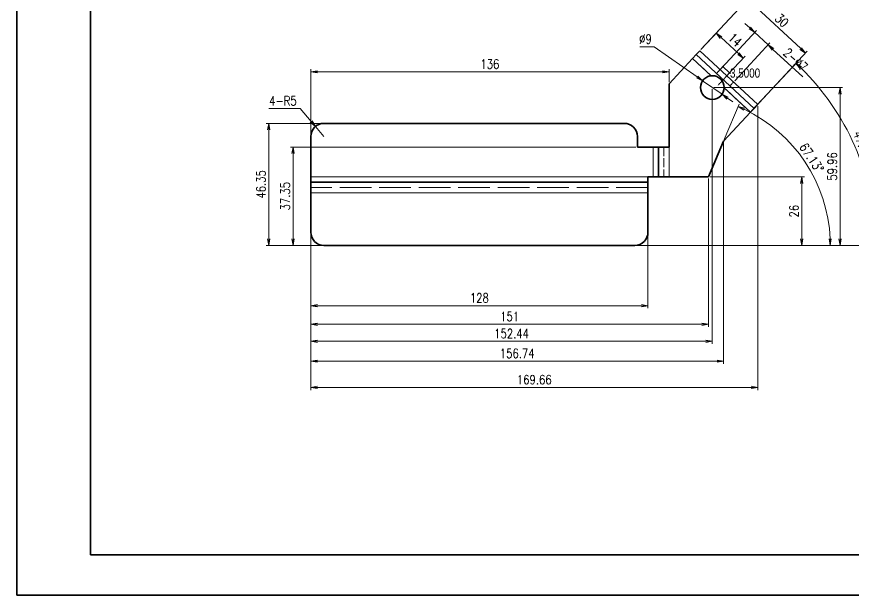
# Model space of a CAD drawing. Extents: x 101112 to 102986, y -48524 to -47445.
# Drawn here: x 102397.8 to 102715.4, y -48370.8 to -48151 of the extents above; entities that cross this region are included whole.
import ezdxf

# ---------------------------------------------------------------- set-up
doc = ezdxf.new("R2010")
doc.units = 0
doc.header["$MEASUREMENT"] = 0
doc.linetypes.add('DASHDOT', pattern=[18.5, 12, -3, 0.5, -3])
doc.linetypes.add('DASHED', pattern=[15, 12, -3])
doc.styles.add('DIM', font='romans.shx', dxfattribs={"width": 0.8, "bigfont": 'bigfont.shx'})
doc.styles.get("Standard").update_dxf_attribs({"font": 'FSGB2312.ttf', "width": 0.8, "height": 3.5})
doc.dimstyles.new('DEH 1-1', dxfattribs={"dimtxt": 3.5, "dimasz": 2.5, "dimexe": 1, "dimexo": 0.625, "dimgap": 1.2, "dimtad": 3, "dimdsep": 46, "dimtxsty": 'DIM', "dimblk": 'OPEN', "dimcen": 0, "dimclrd": 8, "dimclre": 8, "dimclrt": 2, "dimazin": 2, "dimtfac": 0.5, "dimtmove": 0, "dimatfit": 3, "dimldrblk": 'OPEN', "dimfxl": 0, "dimtolj": 2, "dimlwd": 13, "dimlwe": 13, "dimarcsym": 0})
doc.dimstyles.new('DEH 1-1$0', dxfattribs={"dimtxt": 3.5, "dimasz": 2.5, "dimexe": 1, "dimexo": 0.625, "dimgap": 1.2, "dimtad": 3, "dimdsep": 46, "dimtxsty": 'DIM', "dimblk": 'OPEN', "dimcen": 0, "dimclrd": 8, "dimclre": 8, "dimclrt": 2, "dimazin": 2, "dimtfac": 0.5, "dimtmove": 0, "dimatfit": 3, "dimldrblk": 'OPEN', "dimfxl": 0, "dimtolj": 2, "dimlwd": 13, "dimlwe": 13, "dimarcsym": 0})
doc.dimstyles.new('DEH 1-1$3', dxfattribs={"dimtxt": 3.5, "dimasz": 2.5, "dimexe": 1, "dimexo": 0.625, "dimgap": 1.2, "dimtad": 3, "dimtih": 1, "dimtoh": 1, "dimdsep": 46, "dimtxsty": 'DIM', "dimblk": 'OPEN', "dimcen": 0, "dimclrd": 8, "dimclre": 8, "dimclrt": 2, "dimazin": 2, "dimtfac": 0.5, "dimtmove": 0, "dimatfit": 3, "dimldrblk": 'OPEN', "dimfxl": 0, "dimtolj": 2, "dimlwd": 13, "dimlwe": 13, "dimarcsym": 0})
doc.dimstyles.new('DEH 1-1$4', dxfattribs={"dimtxt": 3.5, "dimasz": 2.5, "dimexe": 1, "dimexo": 0.625, "dimgap": 1.2, "dimtad": 3, "dimtih": 1, "dimtoh": 1, "dimdsep": 46, "dimtxsty": 'DIM', "dimblk": 'OPEN', "dimcen": 0, "dimclrd": 8, "dimclre": 8, "dimclrt": 2, "dimazin": 2, "dimtfac": 0.5, "dimtmove": 0, "dimatfit": 3, "dimldrblk": 'OPEN', "dimfxl": 0, "dimtolj": 2, "dimlwd": 13, "dimlwe": 13, "dimarcsym": 0})
doc.dimstyles.get("Standard").update_dxf_attribs({"dimtxt": 0.18, "dimasz": 0.18, "dimexe": 0.18, "dimexo": 0.0625, "dimgap": 0.09, "dimtad": 0, "dimtih": 1, "dimtoh": 1, "dimdec": 4, "dimzin": 0, "dimdsep": 46, "dimtxsty": 'Standard', "dimcen": 0.09, "dimadec": 0, "dimazin": 0, "dimtfac": 1, "dimtdec": 4, "dimtofl": 0, "dimtmove": 0, "dimatfit": 3, "dimfxl": 0, "dimtolj": 1, "dimtzin": 0, "dimarcsym": 0})

# ---------------------------------------------------------------- blocks, each defined once
blk = doc.blocks.new('_Open')
at = {"color": 0, "linetype": 'ByBlock', "lineweight": -2}
for p, q in [((-1, 0.17), (0, 0)), ((-1, -0.17), (0, 0)), ((0, 0), (-1, 0))]:
    blk.add_line(p, q, dxfattribs=at)
blk = doc.blocks.new('*D275')
at = {"color": 8, "linetype": 'ByBlock', "lineweight": 13, "transparency": 16777216}
for p, q in [((102509.45, -48233.48), (102509.45, -48261.77)), ((102637.45, -48233.48), (102637.45, -48261.77)), ((102511.95, -48260.77), (102634.95, -48260.77))]:
    blk.add_line(p, q, dxfattribs=at)
at = {"layer": 'Defpoints', "color": 0, "transparency": 16777216}
for p in [(102509.45, -48232.86), (102637.45, -48232.86), (102637.45, -48260.77)]:
    blk.add_point(p, dxfattribs=at)
at = {"color": 8, "lineweight": 13, "transparency": 16777216, "xscale": 2.5, "yscale": 2.5, "zscale": 2.5, "rotation": 180}
blk.add_blockref('_Open', (102509.45, -48260.77), dxfattribs=at)
at = {"color": 8, "lineweight": 13, "transparency": 16777216, "xscale": 2.5, "yscale": 2.5, "zscale": 2.5}
blk.add_blockref('_Open', (102637.45, -48260.77), dxfattribs=at)
at = {"color": 2, "transparency": 16777216, "insert": (102573.45, -48257.82), "char_height": 3.5, "attachment_point": 5, "style": 'DIM'}
blk.add_mtext('\\A2;128', dxfattribs=at)
blk = doc.blocks.new('*D276')
at = {"color": 8, "linetype": 'ByBlock', "lineweight": 13, "transparency": 16777216}
for p, q in [((102513.82, -48191.5), (102492.5, -48191.5)), ((102493.5, -48235.36), (102493.5, -48194)), ((102513.82, -48237.86), (102492.5, -48237.86))]:
    blk.add_line(p, q, dxfattribs=at)
at = {"layer": 'Defpoints', "color": 0, "transparency": 16777216}
for p in [(102493.5, -48191.5), (102514.45, -48191.5), (102514.45, -48237.86)]:
    blk.add_point(p, dxfattribs=at)
at = {"color": 8, "lineweight": 13, "transparency": 16777216, "xscale": 2.5, "yscale": 2.5, "zscale": 2.5}
for p, rotation in [((102493.5, -48191.5), 90), ((102493.5, -48237.86), 270)]:
    blk.add_blockref('_Open', p, dxfattribs=dict(at, rotation=rotation))
at = {"color": 2, "transparency": 16777216, "insert": (102490.55, -48214.68), "char_height": 3.5, "attachment_point": 5, "rotation": 90, "style": 'DIM'}
blk.add_mtext('\\A2;46.35', dxfattribs=at)
blk = doc.blocks.new('*D277')
at = {"color": 8, "linetype": 'ByBlock', "lineweight": 13, "transparency": 16777216}
for p, q in [((102661.89, -48178.53), (102661.89, -48275.3)), ((102509.45, -48233.48), (102509.45, -48275.3)), ((102511.95, -48274.3), (102659.39, -48274.3))]:
    blk.add_line(p, q, dxfattribs=at)
at = {"layer": 'Defpoints', "color": 0, "transparency": 16777216}
for p in [(102661.89, -48177.9), (102509.45, -48232.86), (102661.89, -48274.3)]:
    blk.add_point(p, dxfattribs=at)
at = {"color": 8, "lineweight": 13, "transparency": 16777216, "xscale": 2.5, "yscale": 2.5, "zscale": 2.5, "rotation": 180}
blk.add_blockref('_Open', (102509.45, -48274.3), dxfattribs=at)
at = {"color": 8, "lineweight": 13, "transparency": 16777216, "xscale": 2.5, "yscale": 2.5, "zscale": 2.5}
blk.add_blockref('_Open', (102661.89, -48274.3), dxfattribs=at)
at = {"color": 2, "transparency": 16777216, "insert": (102585.67, -48271.35), "char_height": 3.5, "attachment_point": 5, "style": 'DIM'}
blk.add_mtext('\\A2;152.44', dxfattribs=at)
blk = doc.blocks.new('*D278')
at = {"color": 8, "linetype": 'ByBlock', "lineweight": 13, "transparency": 16777216}
for p, q in [((102679.11, -48184.96), (102679.11, -48292.83)), ((102509.45, -48233.48), (102509.45, -48292.83)), ((102511.95, -48291.83), (102676.61, -48291.83))]:
    blk.add_line(p, q, dxfattribs=at)
at = {"layer": 'Defpoints', "color": 0, "transparency": 16777216}
for p in [(102679.11, -48184.34), (102509.45, -48232.86), (102679.11, -48291.83)]:
    blk.add_point(p, dxfattribs=at)
at = {"color": 8, "lineweight": 13, "transparency": 16777216, "xscale": 2.5, "yscale": 2.5, "zscale": 2.5, "rotation": 180}
blk.add_blockref('_Open', (102509.45, -48291.83), dxfattribs=at)
at = {"color": 8, "lineweight": 13, "transparency": 16777216, "xscale": 2.5, "yscale": 2.5, "zscale": 2.5}
blk.add_blockref('_Open', (102679.11, -48291.83), dxfattribs=at)
at = {"color": 2, "transparency": 16777216, "insert": (102594.28, -48288.88), "char_height": 3.5, "attachment_point": 5, "style": 'DIM'}
blk.add_mtext('\\A2;169.66', dxfattribs=at)
blk = doc.blocks.new('*D279')
at = {"color": 8, "linetype": 'ByBlock', "lineweight": 13, "transparency": 16777216}
for p, q in [((102660.45, -48212.48), (102660.45, -48268.81)), ((102509.45, -48233.48), (102509.45, -48268.81)), ((102511.95, -48267.81), (102657.95, -48267.81))]:
    blk.add_line(p, q, dxfattribs=at)
at = {"layer": 'Defpoints', "color": 0, "transparency": 16777216}
for p in [(102660.45, -48211.86), (102509.45, -48232.86), (102660.45, -48267.81)]:
    blk.add_point(p, dxfattribs=at)
at = {"color": 8, "lineweight": 13, "transparency": 16777216, "xscale": 2.5, "yscale": 2.5, "zscale": 2.5, "rotation": 180}
blk.add_blockref('_Open', (102509.45, -48267.81), dxfattribs=at)
at = {"color": 8, "lineweight": 13, "transparency": 16777216, "xscale": 2.5, "yscale": 2.5, "zscale": 2.5}
blk.add_blockref('_Open', (102660.45, -48267.81), dxfattribs=at)
at = {"color": 2, "transparency": 16777216, "insert": (102584.95, -48264.86), "char_height": 3.5, "attachment_point": 5, "style": 'DIM'}
blk.add_mtext('\\A2;151', dxfattribs=at)
blk = doc.blocks.new('*D280')
at = {"color": 8, "linetype": 'ByBlock', "lineweight": 13, "transparency": 16777216}
for p, q in [((102666.18, -48198.89), (102666.18, -48282.86)), ((102509.45, -48233.48), (102509.45, -48282.86)), ((102511.95, -48281.86), (102663.68, -48281.86))]:
    blk.add_line(p, q, dxfattribs=at)
at = {"layer": 'Defpoints', "color": 0, "transparency": 16777216}
for p in [(102666.18, -48198.26), (102509.45, -48232.86), (102666.18, -48281.86)]:
    blk.add_point(p, dxfattribs=at)
at = {"color": 8, "lineweight": 13, "transparency": 16777216, "xscale": 2.5, "yscale": 2.5, "zscale": 2.5, "rotation": 180}
blk.add_blockref('_Open', (102509.45, -48281.86), dxfattribs=at)
at = {"color": 8, "lineweight": 13, "transparency": 16777216, "xscale": 2.5, "yscale": 2.5, "zscale": 2.5}
blk.add_blockref('_Open', (102666.18, -48281.86), dxfattribs=at)
at = {"color": 2, "transparency": 16777216, "insert": (102587.81, -48278.91), "char_height": 3.5, "attachment_point": 5, "style": 'DIM'}
blk.add_mtext('\\A2;156.74', dxfattribs=at)
blk = doc.blocks.new('*D281')
at = {"color": 8, "linetype": 'ByBlock', "lineweight": 13, "transparency": 16777216}
for p, q in [((102661.07, -48211.86), (102696.84, -48211.86)), ((102695.84, -48235.36), (102695.84, -48214.36)), ((102633.07, -48237.86), (102696.84, -48237.86))]:
    blk.add_line(p, q, dxfattribs=at)
at = {"layer": 'Defpoints', "color": 0, "transparency": 16777216}
for p in [(102660.45, -48211.86), (102695.84, -48211.86), (102632.45, -48237.86)]:
    blk.add_point(p, dxfattribs=at)
at = {"color": 8, "lineweight": 13, "transparency": 16777216, "xscale": 2.5, "yscale": 2.5, "zscale": 2.5}
for p, rotation in [((102695.84, -48211.86), 90), ((102695.84, -48237.86), 270)]:
    blk.add_blockref('_Open', p, dxfattribs=dict(at, rotation=rotation))
at = {"color": 2, "transparency": 16777216, "insert": (102692.89, -48224.86), "char_height": 3.5, "attachment_point": 5, "rotation": 90, "style": 'DIM'}
blk.add_mtext('\\A2;26', dxfattribs=at)
blk = doc.blocks.new('*D282')
at = {"color": 8, "linetype": 'ByBlock', "lineweight": 13, "transparency": 16777216}
for p, q in [((102632.82, -48200.5), (102501.71, -48200.5)), ((102502.71, -48203), (102502.71, -48235.36)), ((102513.82, -48237.86), (102501.71, -48237.86))]:
    blk.add_line(p, q, dxfattribs=at)
at = {"layer": 'Defpoints', "color": 0, "transparency": 16777216}
for p in [(102633.45, -48200.5), (102502.71, -48237.86), (102514.45, -48237.86)]:
    blk.add_point(p, dxfattribs=at)
at = {"color": 8, "lineweight": 13, "transparency": 16777216, "xscale": 2.5, "yscale": 2.5, "zscale": 2.5}
for p, rotation in [((102502.71, -48200.5), 90), ((102502.71, -48237.86), 270)]:
    blk.add_blockref('_Open', p, dxfattribs=dict(at, rotation=rotation))
at = {"color": 2, "transparency": 16777216, "insert": (102499.76, -48219.18), "char_height": 3.5, "attachment_point": 5, "rotation": 90, "style": 'DIM'}
blk.add_mtext('\\A2;37.35', dxfattribs=at)
blk = doc.blocks.new('*D283')
at = {"color": 8, "linetype": 'ByBlock', "lineweight": 13, "transparency": 16777216}
for p, q in [((102662.51, -48177.9), (102711.36, -48177.9)), ((102710.36, -48235.36), (102710.36, -48180.4)), ((102633.07, -48237.86), (102711.36, -48237.86))]:
    blk.add_line(p, q, dxfattribs=at)
at = {"layer": 'Defpoints', "color": 0, "transparency": 16777216}
for p in [(102661.89, -48177.9), (102710.36, -48177.9), (102632.45, -48237.86)]:
    blk.add_point(p, dxfattribs=at)
at = {"color": 8, "lineweight": 13, "transparency": 16777216, "xscale": 2.5, "yscale": 2.5, "zscale": 2.5}
for p, rotation in [((102710.36, -48177.9), 90), ((102710.36, -48237.86), 270)]:
    blk.add_blockref('_Open', p, dxfattribs=dict(at, rotation=rotation))
at = {"color": 2, "transparency": 16777216, "insert": (102707.41, -48207.88), "char_height": 3.5, "attachment_point": 5, "rotation": 90, "style": 'DIM'}
blk.add_mtext('\\A2;59.96', dxfattribs=at)
blk = doc.blocks.new('*D284')
at = {"color": 8, "linetype": 'ByBlock', "lineweight": 13, "transparency": 16777216}
for p, q in [((102657.55, -48163.47), (102675.95, -48143.65)), ((102677.11, -48146.08), (102695.43, -48163.09)), ((102679.54, -48183.88), (102697.94, -48164.06))]:
    blk.add_line(p, q, dxfattribs=at)
at = {"layer": 'Defpoints', "color": 0, "transparency": 16777216}
for p in [(102657.12, -48163.93), (102697.26, -48164.79), (102679.11, -48184.34)]:
    blk.add_point(p, dxfattribs=at)
at = {"color": 8, "lineweight": 13, "transparency": 16777216, "xscale": 2.5, "yscale": 2.5, "zscale": 2.5}
for p, rotation in [((102675.27, -48144.38), 137.1261163022884), ((102697.26, -48164.79), 317.1261163022884)]:
    blk.add_blockref('_Open', p, dxfattribs=dict(at, rotation=rotation))
at = {"color": 2, "transparency": 16777216, "insert": (102688.27, -48152.42), "char_height": 3.5, "attachment_point": 5, "rotation": 317.1261, "style": 'DIM'}
blk.add_mtext('\\A2;30', dxfattribs=at)
blk = doc.blocks.new('*D285')
at = {"color": 8, "linetype": 'ByBlock', "lineweight": 13, "transparency": 16777216}
for p, q in [((102657.55, -48163.47), (102664.05, -48156.47)), ((102665.2, -48158.9), (102671.8, -48165.02)), ((102667.81, -48172.99), (102674.31, -48165.99))]:
    blk.add_line(p, q, dxfattribs=at)
at = {"layer": 'Defpoints', "color": 0, "transparency": 16777216}
for p in [(102657.12, -48163.93), (102673.63, -48166.72), (102667.38, -48173.45)]:
    blk.add_point(p, dxfattribs=at)
at = {"color": 8, "lineweight": 13, "transparency": 16777216, "xscale": 2.5, "yscale": 2.5, "zscale": 2.5}
for p, rotation in [((102663.37, -48157.2), 137.1261163022831), ((102673.63, -48166.72), 317.126116302283)]:
    blk.add_blockref('_Open', p, dxfattribs=dict(at, rotation=rotation))
at = {"color": 2, "transparency": 16777216, "insert": (102670.51, -48159.8), "char_height": 3.5, "attachment_point": 5, "rotation": 317.1261, "style": 'DIM'}
blk.add_mtext('\\A2;14', dxfattribs=at)
blk = doc.blocks.new('*D286')
at = {"color": 8, "linetype": 'ByBlock', "lineweight": 13, "transparency": 16777216}
for p, q in [((102676.12, -48155.23), (102674.28, -48153.53)), ((102665.24, -48170.61), (102678.63, -48156.2)), ((102677.95, -48156.93), (102683.08, -48161.69)), ((102670.37, -48175.38), (102683.76, -48160.96)), ((102684.91, -48163.39), (102696.22, -48173.89))]:
    blk.add_line(p, q, dxfattribs=at)
at = {"layer": 'Defpoints', "color": 0, "transparency": 16777216}
for p in [(102683.08, -48161.69), (102664.82, -48171.07), (102669.95, -48175.83)]:
    blk.add_point(p, dxfattribs=at)
at = {"color": 8, "lineweight": 13, "transparency": 16777216, "xscale": 2.5, "yscale": 2.5, "zscale": 2.5}
for p, rotation in [((102677.95, -48156.93), 317.1261163018248), ((102683.08, -48161.69), 137.1261163018247)]:
    blk.add_blockref('_Open', p, dxfattribs=dict(at, rotation=rotation))
at = {"color": 2, "transparency": 16777216, "insert": (102693.49, -48167.33), "char_height": 3.5, "attachment_point": 5, "rotation": 317.1261, "style": 'DIM'}
blk.add_mtext('\\A2;2-%%c7', dxfattribs=at)
blk = doc.blocks.new('*D287')
at = {"color": 8, "lineweight": 13, "transparency": 16777216}
for p, q in [((102634.37, -48162.44), (102639.83, -48162.44)), ((102639.83, -48162.44), (102656.16, -48173.88)), ((102665.57, -48180.48), (102658.2, -48175.32)), ((102667.62, -48181.92), (102669.67, -48183.35))]:
    blk.add_line(p, q, dxfattribs=at)
at = {"layer": 'Defpoints', "color": 0, "transparency": 16777216}
for p in [(102658.2, -48175.32), (102665.57, -48180.48)]:
    blk.add_point(p, dxfattribs=at)
at = {"color": 8, "lineweight": 13, "transparency": 16777216, "xscale": 2.5, "yscale": 2.5, "zscale": 2.5}
for p, rotation in [((102658.2, -48175.32), 324.9685536900757), ((102665.57, -48180.48), 144.9685536900757)]:
    blk.add_blockref('_Open', p, dxfattribs=dict(at, rotation=rotation))
at = {"color": 2, "transparency": 16777216, "insert": (102636.5, -48159.49), "char_height": 3.5, "attachment_point": 5, "style": 'DIM'}
blk.add_mtext('\\A2;∅9', dxfattribs=at)
blk = doc.blocks.new('*D288')
at = {"color": 8, "lineweight": 13, "transparency": 16777216}
for p, q in [((102493.48, -48185.9), (102505.48, -48185.9)), ((102505.48, -48185.9), (102509.61, -48190.78)), ((102514.45, -48196.5), (102511.22, -48192.69))]:
    blk.add_line(p, q, dxfattribs=at)
at = {"layer": 'Defpoints', "color": 0, "transparency": 16777216}
for p in [(102511.22, -48192.69), (102514.45, -48196.5)]:
    blk.add_point(p, dxfattribs=at)
at = {"color": 8, "lineweight": 13, "transparency": 16777216, "xscale": 2.5, "yscale": 2.5, "zscale": 2.5, "rotation": 310.1995204534346}
blk.add_blockref('_Open', (102511.22, -48192.69), dxfattribs=at)
at = {"color": 2, "transparency": 16777216, "insert": (102498.88, -48182.95), "char_height": 3.5, "attachment_point": 5, "style": 'DIM'}
blk.add_mtext('\\A2;4-R5', dxfattribs=at)
blk = doc.blocks.new('*D297')
at = {"color": 8, "lineweight": 13, "transparency": 16777216}
for p, q in [((102676.81, -48186.81), (102694.33, -48167.95)), ((102633.07, -48237.86), (102724.82, -48237.86))]:
    blk.add_line(p, q, dxfattribs=at)
blk.add_arc((102629.42, -48237.86), 94.39, 1.5175, 45.6086, dxfattribs=at)
at = {"layer": 'Defpoints', "color": 0, "transparency": 16777216}
for p in [(102676.39, -48187.27), (102709.98, -48188.65), (102666.18, -48198.26), (102514.45, -48237.86), (102632.45, -48237.86)]:
    blk.add_point(p, dxfattribs=at)
at = {"color": 8, "lineweight": 13, "transparency": 16777216, "xscale": 2.5, "yscale": 2.5, "zscale": 2.5}
for p, rotation in [((102693.65, -48168.68), 136.3673585992794), ((102723.82, -48237.86), 270.7587577029828)]:
    blk.add_blockref('_Open', p, dxfattribs=dict(at, rotation=rotation))
at = {"color": 2, "transparency": 16777216, "insert": (102719.2, -48200.23), "char_height": 3.5, "attachment_point": 5, "rotation": 292.7382, "style": 'DIM'}
blk.add_mtext('\\A2;47.13\\M+1818B', dxfattribs=at)
blk = doc.blocks.new('*D298')
at = {"color": 8, "lineweight": 13, "transparency": 16777216}
for p, q in [((102666.43, -48197.69), (102672.1, -48184.23)), ((102650.1, -48237.86), (102707.68, -48237.86))]:
    blk.add_line(p, q, dxfattribs=at)
blk.add_arc((102649.48, -48237.86), 57.2, 2.5042, 64.6219, dxfattribs=at)
at = {"layer": 'Defpoints', "color": 0, "transparency": 16777216}
for p in [(102666.18, -48198.26), (102660.45, -48211.86), (102702.38, -48216.08), (102514.45, -48237.86), (102632.45, -48237.86)]:
    blk.add_point(p, dxfattribs=at)
at = {"color": 8, "lineweight": 13, "transparency": 16777216, "xscale": 2.5, "yscale": 2.5, "zscale": 2.5}
for p, rotation in [((102671.71, -48185.15), 155.8740187606583), ((102706.68, -48237.86), 271.2520975416031)]:
    blk.add_blockref('_Open', p, dxfattribs=dict(at, rotation=rotation))
at = {"color": 2, "transparency": 16777216, "insert": (102699.6, -48204.6), "char_height": 3.5, "attachment_point": 5, "rotation": 303.5631, "style": 'DIM'}
blk.add_mtext('\\A2;67.13\\M+1818B', dxfattribs=at)
blk = doc.blocks.new('*D299')
at = {"color": 8, "linetype": 'ByBlock', "lineweight": 13, "transparency": 16777216}
for p, q in [((102509.45, -48195.88), (102509.45, -48170.95)), ((102645.45, -48175.88), (102645.45, -48170.95)), ((102511.95, -48171.95), (102642.95, -48171.95))]:
    blk.add_line(p, q, dxfattribs=at)
at = {"layer": 'Defpoints', "color": 0, "transparency": 16777216}
for p in [(102645.45, -48171.95), (102645.45, -48176.5), (102509.45, -48196.5)]:
    blk.add_point(p, dxfattribs=at)
at = {"color": 8, "lineweight": 13, "transparency": 16777216, "xscale": 2.5, "yscale": 2.5, "zscale": 2.5, "rotation": 180}
blk.add_blockref('_Open', (102509.45, -48171.95), dxfattribs=at)
at = {"color": 8, "lineweight": 13, "transparency": 16777216, "xscale": 2.5, "yscale": 2.5, "zscale": 2.5}
blk.add_blockref('_Open', (102645.45, -48171.95), dxfattribs=at)
at = {"color": 2, "transparency": 16777216, "insert": (102577.45, -48169), "char_height": 3.5, "attachment_point": 5, "style": 'DIM'}
blk.add_mtext('\\A2;136', dxfattribs=at)
blk = doc.blocks.new('*D366')
at = {"color": 0, "linetype": 'ByBlock', "lineweight": -2, "transparency": 16777216}
for p, q in [((102664.86, -48171.02), (102666, -48169.8)), ((102666.01, -48170.05), (102668.31, -48172.19)), ((102667.43, -48173.41), (102668.57, -48172.18)), ((102668.44, -48172.31), (102668.57, -48172.43)), ((102668.57, -48172.43), (102668.75, -48172.43))]:
    blk.add_line(p, q, dxfattribs=at)
at = {"color": 0, "transparency": 16777216}
for points in [[(102666.03, -48170.03), (102665.99, -48170.08), (102665.88, -48169.93)], [(102668.33, -48172.17), (102668.29, -48172.21), (102668.44, -48172.31)]]:
    blk.add_solid(points, dxfattribs=at)
at = {"layer": 'Defpoints', "color": 0, "transparency": 16777216}
for p in [(102664.82, -48171.07), (102667.38, -48173.45), (102668.44, -48172.31)]:
    blk.add_point(p, dxfattribs=at)
at = {"color": 0, "transparency": 16777216, "insert": (102674.32, -48172.43), "char_height": 3.5, "attachment_point": 5}
blk.add_mtext('\\A1;3.5000', dxfattribs=at)

msp = doc.modelspace()

# ---------------------------------------------------------------- linework, layer by layer
at = {"color": 30, "lineweight": 35}
for p, q in [((102397.82799, -48370.78158), (102397.82799, -47954.98158)), ((102679.11005, -48184.33834), (102657.12445, -48163.92673)), ((102677.74927, -48185.80405), (102655.76368, -48165.39244)), ((102645.44699, -48200.50467), (102645.44699, -48176.50467)), ((102628.44699, -48191.50467), (102514.44699, -48191.50467)), ((102637.44699, -48213.85815), (102509.44699, -48213.85815)), ((102514.44699, -48237.85815), (102632.44699, -48237.85815)), ((102397.82799, -48370.78158), (102985.82799, -48370.78158))]:
    msp.add_line(p, q, dxfattribs=at)
at = {"color": 7, "lineweight": 35}
for p, q in [((102397.82799, -47954.98158), (102397.82799, -48370.78158)), ((102425.82799, -47970.38158), (102425.82799, -48355.38158)), ((102425.82799, -48355.38158), (102971.82799, -48355.38158)), ((102397.82799, -48370.78158), (102985.82799, -48370.78158))]:
    msp.add_line(p, q, dxfattribs=at)
at = {"color": 30, "lineweight": 35, "ltscale": 0.05}
for p, q in [((102657.12445, -48163.92673), (102655.76368, -48165.39244)), ((102654.4029, -48166.85815), (102655.76368, -48165.39244)), ((102676.3885, -48187.26975), (102677.74927, -48185.80405)), ((102679.11005, -48184.33834), (102677.74927, -48185.80405)), ((102641.44699, -48200.50467), (102639.44699, -48200.50467)), ((102509.44699, -48211.85815), (102509.44699, -48213.85815)), ((102637.44699, -48213.85815), (102637.44699, -48211.85815)), ((102637.44699, -48211.85815), (102639.44699, -48211.85815)), ((102641.44699, -48211.85815), (102639.44699, -48211.85815))]:
    msp.add_line(p, q, dxfattribs=at)
at = {"color": 30, "lineweight": 35, "ltscale": 0.329074}
msp.add_line((102645.44699, -48176.50467), (102654.4029, -48166.85815), dxfattribs=at)
at = {"color": 30, "linetype": 'DASHED', "lineweight": 13, "ltscale": 0.241147}
msp.add_line((102661.47193, -48173.42109), (102654.4029, -48166.85815), dxfattribs=at)
at = {"color": 30, "lineweight": 13, "ltscale": 0.241147}
msp.add_line((102661.47193, -48173.42109), (102654.4029, -48166.85815), dxfattribs=at)
at = {"color": 30, "linetype": 'DASHED', "lineweight": 13, "ltscale": 0.05}
for p, q in [((102664.81941, -48171.0708), (102663.45864, -48172.5365)), ((102664.81941, -48171.0708), (102663.45864, -48172.5365)), ((102669.94938, -48175.8335), (102668.58861, -48177.29921)), ((102669.94938, -48175.8335), (102668.58861, -48177.29921))]:
    msp.add_line(p, q, dxfattribs=at)
at = {"color": 1, "linetype": 'DASHDOT', "lineweight": 13, "ltscale": 0.05}
msp.add_line((102668.71152, -48172.02268), (102663.929, -48177.174), dxfattribs=at)
at = {"color": 30, "linetype": 'DASHED', "lineweight": 13, "ltscale": 0.341147}
msp.add_line((102676.3885, -48187.26975), (102666.38806, -48177.98526), dxfattribs=at)
at = {"color": 30, "lineweight": 13, "ltscale": 0.341147}
msp.add_line((102676.3885, -48187.26975), (102666.38806, -48177.98526), dxfattribs=at)
at = {"color": 30, "lineweight": 35, "ltscale": 0.375}
for p, q in [((102676.3885, -48187.26975), (102666.18269, -48198.26255)), ((102645.44699, -48211.85815), (102660.44699, -48211.85815)), ((102509.44699, -48217.85815), (102509.44699, -48232.85815)), ((102637.44699, -48217.85815), (102637.44699, -48232.85815))]:
    msp.add_line(p, q, dxfattribs=at)
at = {"color": 30, "lineweight": 35, "ltscale": 0.383837}
msp.add_line((102509.44699, -48196.50467), (102509.44699, -48211.85815), dxfattribs=at)
at = {"color": 30, "lineweight": 35, "ltscale": 0.1}
for p, q in [((102633.44699, -48200.50467), (102633.44699, -48196.50467)), ((102645.44699, -48200.50467), (102641.44699, -48200.50467)), ((102641.44699, -48211.85815), (102645.44699, -48211.85815)), ((102509.44699, -48217.85815), (102509.44699, -48213.85815)), ((102637.44699, -48213.85815), (102637.44699, -48217.85815))]:
    msp.add_line(p, q, dxfattribs=at)
at = {"color": 30, "lineweight": 35, "ltscale": 0.368899}
msp.add_line((102660.44699, -48211.85815), (102666.18269, -48198.26255), dxfattribs=at)
at = {"color": 30, "lineweight": 35, "ltscale": 0.15}
msp.add_line((102639.44699, -48200.50467), (102633.44699, -48200.50467), dxfattribs=at)
at = {"color": 30, "linetype": 'DASHED', "lineweight": 13, "ltscale": 0.283837}
for p, q in [((102639.44699, -48200.50467), (102639.44699, -48211.85815)), ((102643.44699, -48200.50467), (102643.44699, -48211.85815)), ((102645.44699, -48200.50467), (102645.44699, -48211.85815))]:
    msp.add_line(p, q, dxfattribs=at)
at = {"color": 30, "lineweight": 13, "ltscale": 0.283837}
for p, q in [((102639.44699, -48200.50467), (102639.44699, -48211.85815)), ((102645.44699, -48200.50467), (102645.44699, -48211.85815))]:
    msp.add_line(p, q, dxfattribs=at)
at = {"color": 30, "lineweight": 35, "ltscale": 0.283837}
msp.add_line((102641.44699, -48200.50467), (102641.44699, -48211.85815), dxfattribs=at)
at = {"color": 30, "linetype": 'DASHED', "lineweight": 13}
for p, q in [((102637.44699, -48211.85815), (102509.44699, -48211.85815)), ((102637.44699, -48215.85815), (102509.44699, -48215.85815)), ((102637.44699, -48217.85815), (102509.44699, -48217.85815))]:
    msp.add_line(p, q, dxfattribs=at)
at = {"color": 30, "lineweight": 13}
for p, q in [((102637.44699, -48211.85815), (102509.44699, -48211.85815)), ((102637.44699, -48217.85815), (102509.44699, -48217.85815))]:
    msp.add_line(p, q, dxfattribs=at)
at = {"color": 30, "lineweight": 35}
msp.add_circle((102661.88883, -48177.90173), 4.5, dxfattribs=at)
for centre, start, end in [((102514.44699, -48196.50467), 90, 180), ((102628.44699, -48196.50467), 0, 90), ((102514.44699, -48232.85815), 180, 270), ((102632.44699, -48232.85815), 270, 0)]:
    msp.add_arc(centre, 5, start, end, dxfattribs=at)

# ---------------------------------------------------------------- dimensions: what is measured, and where the dimension line sits
for p2, distance, picture, middle in [((102679.11005, -48184.33834), 26.67393, '*D284', (102688.27298, -48152.42255)), ((102667.3844, -48173.45215), 9.18151, '*D285', (102670.50854, -48159.79883))]:
    dim = msp.add_aligned_dim(p1=(102657.12445, -48163.92673), p2=p2, distance=distance, dimstyle='DEH 1-1$0')
    dim.commit()
    dim.dimension.update_dxf_attribs({"geometry": picture, "text_midpoint": middle})
for p2, distance, dimstyle, override, picture, middle in [((102669.94938, -48175.8335), 19.29718, 'DEH 1-1$0', {"dimpost": '2-%%c<>'}, '*D286', (102693.48945, -48167.33136)), ((102667.3844, -48173.45215), 1.55546, 'Standard', {"dimarcsym": 1}, '*D366', (102674.31598, -48172.43469))]:
    dim = msp.add_aligned_dim(p1=(102664.81941, -48171.0708), p2=p2, distance=distance, dimstyle=dimstyle, override=override)
    dim.commit()
    dim.dimension.update_dxf_attribs({"geometry": picture, "text_midpoint": middle})
dim = msp.add_diameter_dim_2p(p1=(102665.5736, -48180.48485), p2=(102658.20407, -48175.31862), dimstyle='DEH 1-1$3')
dim.commit()
dim.dimension.update_dxf_attribs({"geometry": '*D287', "text_midpoint": (102636.50072, -48162.44076), "dimtype": 163})
for base, p1, p2, picture, middle in [((102645.44699, -48171.94691), (102509.44699, -48196.50467), (102645.44699, -48176.50467), '*D299', (102577.44699, -48168.99691)), ((102661.88883, -48274.30211), (102509.44699, -48232.85815), (102661.88883, -48177.90173), '*D277', (102585.66791, -48271.35211)), ((102679.11005, -48291.83011), (102509.44699, -48232.85815), (102679.11005, -48184.33834), '*D278', (102594.27852, -48288.88011)), ((102666.18269, -48281.85762), (102509.44699, -48232.85815), (102666.18269, -48198.26255), '*D280', (102587.81484, -48278.90762)), ((102660.44699, -48267.80594), (102509.44699, -48232.85815), (102660.44699, -48211.85815), '*D279', (102584.94699, -48264.85594)), ((102637.44699, -48260.76548), (102509.44699, -48232.85815), (102637.44699, -48232.85815), '*D275', (102573.44699, -48257.81548))]:
    dim = msp.add_linear_dim(base=base, p1=p1, p2=p2, dimstyle='DEH 1-1$0')
    dim.commit()
    dim.dimension.update_dxf_attribs({"geometry": picture, "text_midpoint": middle})
dim = msp.add_angular_dim_2l(base=(102709.97654, -48188.65373), line1=((102676.3885, -48187.26975), (102666.18269, -48198.26255)), line2=((102514.44699, -48237.85815), (102632.44699, -48237.85815)), dimstyle='DEH 1-1')
dim.commit()
dim.dimension.update_dxf_attribs({"geometry": '*D297', "text_midpoint": (102716.47911, -48201.37299), "dimtype": 162})
dim = msp.add_radius_dim(center=(102514.44699, -48196.50467), mpoint=(102511.21973, -48192.68566), dimstyle='DEH 1-1$4', override={"dimpost": '4-R<>'})
dim.commit()
dim.dimension.update_dxf_attribs({"geometry": '*D288', "text_midpoint": (102498.88305, -48185.8971), "dimtype": 164})
for base, p1, p2, picture, middle in [((102710.36232, -48177.90173), (102632.44699, -48237.85815), (102661.88883, -48177.90173), '*D283', (102707.41232, -48207.87994)), ((102493.50115, -48191.50467), (102514.44699, -48237.85815), (102514.44699, -48191.50467), '*D276', (102490.55115, -48214.68141)), ((102502.70678, -48237.85815), (102633.44699, -48200.50467), (102514.44699, -48237.85815), '*D282', (102499.75678, -48219.18141)), ((102695.8418, -48211.85815), (102632.44699, -48237.85815), (102660.44699, -48211.85815), '*D281', (102692.8918, -48224.85815))]:
    dim = msp.add_linear_dim(base=base, p1=p1, p2=p2, angle=90, dimstyle='DEH 1-1$0')
    dim.commit()
    dim.dimension.update_dxf_attribs({"geometry": picture, "text_midpoint": middle})
dim = msp.add_angular_dim_2l(base=(102702.37554, -48216.082), line1=((102514.44699, -48237.85815), (102632.44699, -48237.85815)), line2=((102660.44699, -48211.85815), (102666.18269, -48198.26255)), dimstyle='DEH 1-1')
dim.commit()
dim.dimension.update_dxf_attribs({"geometry": '*D298', "text_midpoint": (102699.60341, -48204.60155)})

doc.saveas('drawing.dxf')
